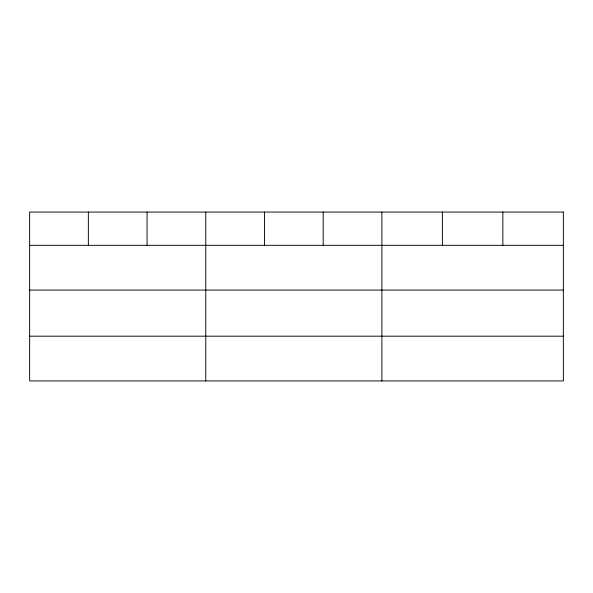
<?xml version="1.0" encoding="UTF-8"?>
<svg xmlns="http://www.w3.org/2000/svg" width="593" height="593" viewBox="0 0 593 593"><rect width="100%" height="100%" fill="white"/><g stroke="black" fill="none" stroke-linecap="round" stroke-linejoin="round"><path stroke-width="0.89" d="M29.65 245.324L563.35 245.324M29.65 290.081L563.35 290.081M29.65 336.187L563.35 336.187M502.864 212.057L502.864 245.324M442.378 212.057L442.378 245.324M381.892 212.057L381.892 380.943M323.185 212.057L323.185 245.324M264.478 212.057L264.478 245.324M205.771 212.057L205.771 380.943M147.064 212.057L147.064 245.324M88.357 212.057L88.357 245.324M563.35 212.057L29.65 212.057L29.65 380.943L563.35 380.943L563.35 212.057"/></g></svg>
